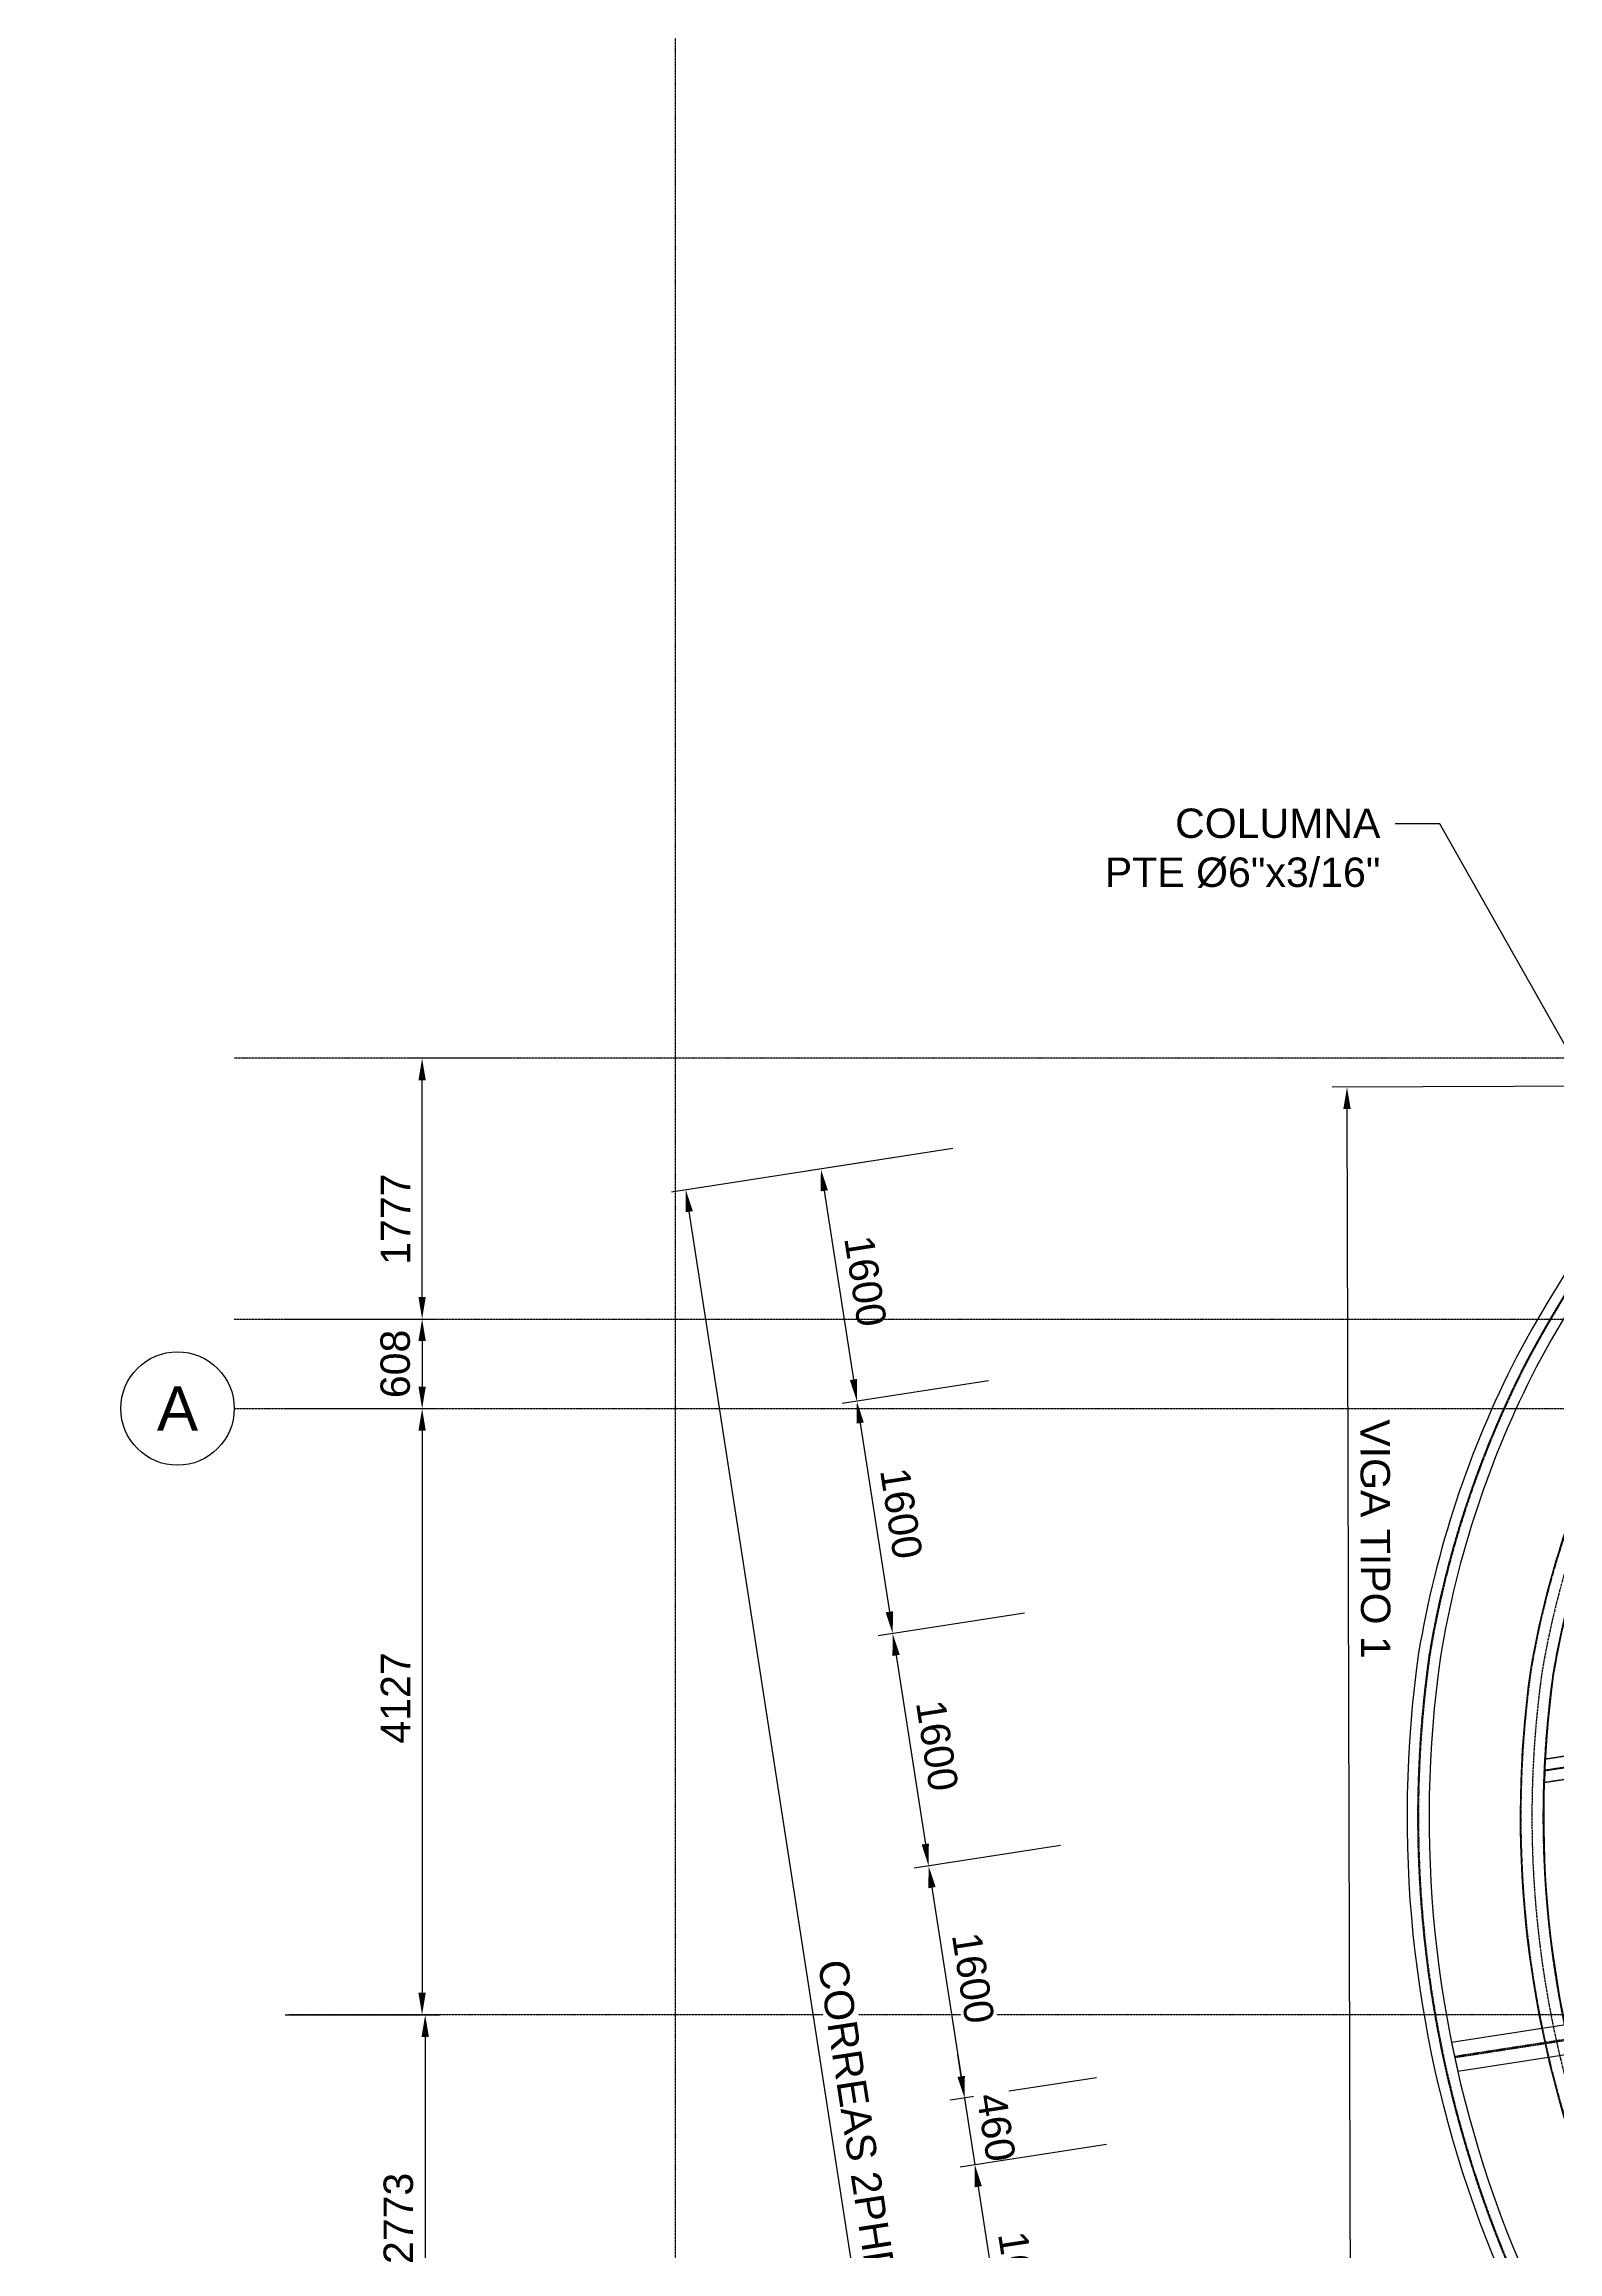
# Model space of a CAD drawing. Header units: millimetres. Extents: x -241278 to 318497, y -110515 to 29234.
# Drawn here: x -11457 to -1155, y -1614 to 13415 of the extents above; entities that cross this region are included whole.
import ezdxf
from ezdxf import colors
from ezdxf.entities.mleader import LeaderData, LeaderLine
from ezdxf.enums import TextEntityAlignment as Align
from ezdxf.math import Vec2, Vec3

# ---------------------------------------------------------------- set-up
doc = ezdxf.new("R2010")
doc.units = ezdxf.units.MM
doc.header["$LTSCALE"] = 0.1
doc.linetypes.add('CENTERX2', pattern=[101.6, 63.5, -12.7, 12.7, -12.7])
doc.linetypes.add('HIDDENX2', pattern=[19.05, 12.7, -6.35])
for name, color, linetype in [('EE-5', 7, 'Continuous'), ('EE-TEXTO 1', 4, 'Continuous'), ('EE-V ARMADA TIPO 4', 223, 'Continuous'), ('SIM-2PHR 305x80x2', 4, 'Continuous'), ('SIM-ARM 580x1-4x200x1-2', 44, 'Continuous'), ('SIM-COTAS', 1, 'Continuous'), ('SIM-EJES', 8, 'CENTERX2'), ('SIM-OCULTOS', 8, 'HIDDENX2'), ('SIM-TUBO 365x160x3-16', 83, 'Continuous')]:
    doc.layers.add(name, color=color, linetype=linetype)
doc.styles.add('ARIAL EE', font='arial.ttf')
doc.styles.get("Standard").update_dxf_attribs({"font": 'arial.ttf'})
doc.dimstyles.new('EE 1_STANDAR', dxfattribs={"dimtxt": 2, "dimasz": 1.5, "dimexe": 1, "dimexo": 0.5, "dimgap": 0.8, "dimtad": 1, "dimdec": 0, "dimdsep": 46, "dimtxsty": 'Standard', "dimcen": 0.09, "dimclrd": 256, "dimclre": 256, "dimclrt": 2, "dimadec": 0, "dimazin": 0, "dimtfac": 1, "dimtdec": 0, "dimtix": 1, "dimtmove": 0, "dimatfit": 2, "dimfxl": 1, "dimtolj": 1, "dimlwd": -1, "dimlwe": -1, "dimarcsym": 1})

# ---------------------------------------------------------------- blocks, each defined once
blk = doc.blocks.new('ITEM_1')
at = {"layer": 'EE-5'}
blk.add_circle((0, 0), 3.86, dxfattribs=at)
at = {"layer": 'EE-TEXTO 1', "style": 'ARIAL EE', "flags": 4}
blk.add_attdef('EJE', text='', height=3, dxfattribs=at).set_placement((0, 0), align=Align.MIDDLE_CENTER)
blk = doc.blocks.new('*D470')
at = {"layer": 'SIM-COTAS', "transparency": 16777216}
for p, q in [((-8284, 6512), (-8985, 6512)), ((-8885, 4886), (-8885, 6362)), ((-9818, 4736), (-8785, 4736))]:
    blk.add_line(p, q, dxfattribs=at)
for points in [[(-8910, 6362), (-8860, 6362), (-8885, 6512)], [(-8910, 4886), (-8860, 4886), (-8885, 4736)]]:
    blk.add_solid(points, dxfattribs=at)
at = {"layer": 'SIM-COTAS', "color": 2, "transparency": 16777216, "insert": (-9066, 5416), "char_height": 200, "attachment_point": 5, "rotation": 90, "bg_fill": 3, "box_fill_scale": 1.1, "bg_fill_color": 256, "bg_fill_true_color": 13158600, "bg_fill_transparency": 0}
blk.add_mtext('\\A1;1777', dxfattribs=at)
blk = doc.blocks.new('*D469')
at = {"layer": 'SIM-COTAS', "transparency": 16777216}
for p, q in [((-9818, 4127), (-8785, 4127)), ((-8885, 3977), (-8885, 150)), ((-9818, 0), (-8785, 0))]:
    blk.add_line(p, q, dxfattribs=at)
for points in [[(-8910, 3977), (-8860, 3977), (-8885, 4127)], [(-8910, 150), (-8860, 150), (-8885, 0)]]:
    blk.add_solid(points, dxfattribs=at)
at = {"layer": 'SIM-COTAS', "color": 2, "transparency": 16777216, "insert": (-9066, 2157), "char_height": 200, "attachment_point": 5, "rotation": 90, "bg_fill": 3, "box_fill_scale": 1.1, "bg_fill_color": 256, "bg_fill_true_color": 13158600, "bg_fill_transparency": 0}
blk.add_mtext('\\A1;4127', dxfattribs=at)
blk = doc.blocks.new('*D468')
at = {"layer": 'SIM-COTAS', "transparency": 16777216}
for p, q in [((-9818, 0), (-8764, 0)), ((-8864, -150), (-8864, -2623)), ((-9818, -2773), (-8764, -2773))]:
    blk.add_line(p, q, dxfattribs=at)
for points in [[(-8889, -150), (-8839, -150), (-8864, 0)], [(-8889, -2623), (-8839, -2623), (-8864, -2773)]]:
    blk.add_solid(points, dxfattribs=at)
at = {"layer": 'SIM-COTAS', "color": 2, "transparency": 16777216, "insert": (-9046, -1386), "char_height": 200, "attachment_point": 5, "rotation": 90, "bg_fill": 3, "box_fill_scale": 1.1, "bg_fill_color": 256, "bg_fill_true_color": 13158600, "bg_fill_transparency": 0}
blk.add_mtext('\\A1;2773', dxfattribs=at)
blk = doc.blocks.new('*D464')
at = {"layer": 'SIM-COTAS', "transparency": 16777216}
for p, q in [((-9730, 4736), (-8785, 4736)), ((-8885, 4586), (-8885, 4277)), ((-9730, 4127), (-8785, 4127))]:
    blk.add_line(p, q, dxfattribs=at)
for points in [[(-8910, 4586), (-8860, 4586), (-8885, 4736)], [(-8910, 4277), (-8860, 4277), (-8885, 4127)]]:
    blk.add_solid(points, dxfattribs=at)
at = {"layer": 'SIM-COTAS', "color": 2, "transparency": 16777216, "insert": (-9067, 4431), "char_height": 200, "attachment_point": 5, "rotation": 90, "bg_fill": 3, "box_fill_scale": 1.1, "bg_fill_color": 256, "bg_fill_true_color": 13158600, "bg_fill_transparency": 0}
blk.add_mtext('\\A1;608', dxfattribs=at)
blk = doc.blocks.new('*D432')
at = {"layer": 'SIM-COTAS', "transparency": 16777216}
for p, q in [((20, 6324), (-2690, 6316)), ((-2561, -3866), (-2590, 6166)), ((50, -4008), (-2660, -4016))]:
    blk.add_line(p, q, dxfattribs=at)
for points in [[(-2565, 6166), (-2615, 6166), (-2590, 6316)], [(-2536, -3866), (-2586, -3866), (-2560, -4016)]]:
    blk.add_solid(points, dxfattribs=at)
at = {"layer": 'SIM-COTAS', "color": 2, "transparency": 16777216, "insert": (-2398, 3239), "char_height": 200, "attachment_point": 5, "rotation": 270.1656, "bg_fill": 3, "box_fill_scale": 1.1, "bg_fill_color": 256, "bg_fill_true_color": 13158600, "bg_fill_transparency": 0}
blk.add_mtext('\\A1;VIGA TIPO 1', dxfattribs=at)
blk = doc.blocks.new('*D422')
at = {"layer": 'SIM-COTAS', "color": 2, "transparency": 16777216, "insert": (8216, 698), "char_height": 200, "attachment_point": 5, "rotation": 8.7933, "bg_fill": 3, "box_fill_scale": 1.1, "bg_fill_color": 256, "bg_fill_true_color": 13158600, "bg_fill_transparency": 0}
blk.add_mtext('\\A1;VIGA ARMADA TIPO 1', dxfattribs=at)
blk = doc.blocks.new('*D386')
at = {"layer": 'SIM-COTAS', "transparency": 16777216}
for p, q in [((-5273, 5897), (-7188, 5601)), ((-4843, -8921), (-7067, 5468)), ((-3004, -8789), (-4919, -9085))]:
    blk.add_line(p, q, dxfattribs=at)
for points in [[(-7042, 5471), (-7091, 5464), (-7090, 5616)], [(-4819, -8918), (-4868, -8925), (-4820, -9070)]]:
    blk.add_solid(points, dxfattribs=at)
at = {"layer": 'SIM-COTAS', "color": 2, "transparency": 16777216, "insert": (-5774, -1699), "char_height": 200, "attachment_point": 5, "rotation": 278.7838, "bg_fill": 3, "box_fill_scale": 1.1, "bg_fill_color": 256, "bg_fill_true_color": 13158600, "bg_fill_transparency": 0}
blk.add_mtext('\\A1;CORREAS 2PHR 305x80x2.0mm', dxfattribs=at)
blk = doc.blocks.new('*D385')
at = {"layer": 'SIM-COTAS', "transparency": 16777216}
for p, q in [((-5273, 5897), (-6269, 5743)), ((-6148, 5610), (-5949, 4325)), ((-5029, 4315), (-6025, 4161))]:
    blk.add_line(p, q, dxfattribs=at)
for points in [[(-6123, 5613), (-6172, 5606), (-6171, 5758)], [(-5924, 4329), (-5974, 4321), (-5926, 4177)]]:
    blk.add_solid(points, dxfattribs=at)
at = {"layer": 'SIM-COTAS', "color": 2, "transparency": 16777216, "insert": (-5868, 4995), "char_height": 200, "attachment_point": 5, "rotation": 278.7838, "bg_fill": 3, "box_fill_scale": 1.1, "bg_fill_color": 256, "bg_fill_true_color": 13158600, "bg_fill_transparency": 0}
blk.add_mtext('\\A1;1600', dxfattribs=at)
blk = doc.blocks.new('*D384')
at = {"layer": 'SIM-COTAS', "transparency": 16777216}
for p, q in [((-5029, 4315), (-6025, 4161)), ((-5903, 4028), (-5705, 2744)), ((-4785, 2734), (-5781, 2580))]:
    blk.add_line(p, q, dxfattribs=at)
for points in [[(-5879, 4032), (-5928, 4025), (-5926, 4177)], [(-5680, 2747), (-5730, 2740), (-5682, 2595)]]:
    blk.add_solid(points, dxfattribs=at)
at = {"layer": 'SIM-COTAS', "color": 2, "transparency": 16777216, "insert": (-5624, 3414), "char_height": 200, "attachment_point": 5, "rotation": 278.7838, "bg_fill": 3, "box_fill_scale": 1.1, "bg_fill_color": 256, "bg_fill_true_color": 13158600, "bg_fill_transparency": 0}
blk.add_mtext('\\A1;1600', dxfattribs=at)
blk = doc.blocks.new('*D383')
at = {"layer": 'SIM-COTAS', "transparency": 16777216}
for p, q in [((-4785, 2734), (-5781, 2580)), ((-5659, 2447), (-5460, 1162)), ((-4540, 1153), (-5536, 999))]:
    blk.add_line(p, q, dxfattribs=at)
for points in [[(-5634, 2451), (-5684, 2443), (-5682, 2595)], [(-5436, 1166), (-5485, 1159), (-5438, 1014)]]:
    blk.add_solid(points, dxfattribs=at)
at = {"layer": 'SIM-COTAS', "color": 2, "transparency": 16777216, "insert": (-5380, 1833), "char_height": 200, "attachment_point": 5, "rotation": 278.7838, "bg_fill": 3, "box_fill_scale": 1.1, "bg_fill_color": 256, "bg_fill_true_color": 13158600, "bg_fill_transparency": 0}
blk.add_mtext('\\A1;1600', dxfattribs=at)
blk = doc.blocks.new('*D382')
at = {"layer": 'SIM-COTAS', "transparency": 16777216}
for p, q in [((-4540, 1153), (-5536, 999)), ((-5415, 866), (-5216, -419)), ((-4296, -428), (-5292, -582))]:
    blk.add_line(p, q, dxfattribs=at)
for points in [[(-5390, 870), (-5439, 862), (-5438, 1014)], [(-5191, -415), (-5241, -423), (-5193, -567)]]:
    blk.add_solid(points, dxfattribs=at)
at = {"layer": 'SIM-COTAS', "color": 2, "transparency": 16777216, "insert": (-5135, 251), "char_height": 200, "attachment_point": 5, "rotation": 278.7838, "bg_fill": 3, "box_fill_scale": 1.1, "bg_fill_color": 256, "bg_fill_true_color": 13158600, "bg_fill_transparency": 0}
blk.add_mtext('\\A1;1600', dxfattribs=at)
blk = doc.blocks.new('*D381')
at = {"layer": 'SIM-COTAS', "transparency": 16777216}
for p, q in [((-5216, -419), (-5239, -271)), ((-4296, -428), (-5292, -582)), ((-5193, -567), (-5123, -1021)), ((-4226, -883), (-5222, -1037)), ((-5100, -1170), (-5077, -1318))]:
    blk.add_line(p, q, dxfattribs=at)
for points in [[(-5191, -415), (-5241, -423), (-5193, -567)], [(-5075, -1166), (-5125, -1174), (-5123, -1021)]]:
    blk.add_solid(points, dxfattribs=at)
at = {"layer": 'SIM-COTAS', "color": 2, "transparency": 16777216, "insert": (-4978, -766), "char_height": 200, "attachment_point": 5, "rotation": 278.7838, "bg_fill": 3, "box_fill_scale": 1.1, "bg_fill_color": 256, "bg_fill_true_color": 13158600, "bg_fill_transparency": 0}
blk.add_mtext('\\A1;460', dxfattribs=at)
blk = doc.blocks.new('*D380')
at = {"layer": 'SIM-COTAS', "transparency": 16777216}
for p, q in [((-4226, -883), (-5222, -1037)), ((-5100, -1170), (-4902, -2454)), ((-3982, -2464), (-4978, -2618))]:
    blk.add_line(p, q, dxfattribs=at)
for points in [[(-5075, -1166), (-5125, -1174), (-5123, -1021)], [(-4877, -2451), (-4926, -2458), (-4879, -2603)]]:
    blk.add_solid(points, dxfattribs=at)
at = {"layer": 'SIM-COTAS', "color": 2, "transparency": 16777216, "insert": (-4821, -1784), "char_height": 200, "attachment_point": 5, "rotation": 278.7838, "bg_fill": 3, "box_fill_scale": 1.1, "bg_fill_color": 256, "bg_fill_true_color": 13158600, "bg_fill_transparency": 0}
blk.add_mtext('\\A1;1600', dxfattribs=at)
blk = doc.blocks.new('*D598')
at = {"layer": 'SIM-COTAS', "color": 2, "transparency": 16777216, "insert": (19567, 3063), "char_height": 200, "attachment_point": 5, "rotation": 7.6305, "bg_fill": 3, "box_fill_scale": 1.1, "bg_fill_color": 256, "bg_fill_true_color": 13158600, "bg_fill_transparency": 0}
blk.add_mtext('\\A1;60196', dxfattribs=at)

msp = doc.modelspace()

# ---------------------------------------------------------------- linework, layer by layer
at = {"layer": 'EE-V ARMADA TIPO 4'}
for points in [[(16677.9, -5099.8, -0.2674505), (36374.5, -2076.9, -0.1340584), (42866.7, -7159.5, 1.0808368), (53752.2, 3326, -0.2293236), (49975.8, 15343, 0.0581444), (50138.5, 16729.2, 0.226453), (49114.2, 19120.5, 0.4703816), (27317.2, 14940.6, -0.0205989), (26931.7, 14134, -0.1867109), (21213.6, 8833.7, -0.1571955), (9942.6, 8753.9, 0.376399), (-1435.9, 4477.4, 0.0773272), (-2102.8, 2463.2, 0.2449496), (342.7, -4460.4, 0.0392674), (3011.5, -6451.9, 0.1926071), (12722.7, -7509.7, 0.0882016), (15236.2, -6264.1, 0.0216282), (16283.8, -5421.6, -0.0063112)], [(16584.4, -4982.5, -0.2674749), (36430.7, -1937.8, -0.1340318), (42984.8, -7066.9, 1.0810544), (53647.6, 3218.3, -0.2295631), (49828.4, 15371.3, 0.0585487), (49988.5, 16732.3, 0.2265164), (49016.9, 19006.3, 0.4701761), (27452.1, 14874.8, -0.0203758), (27065.4, 14066, -0.186758), (21264.8, 8692.6, -0.1573153), (9893.6, 8612.1, 0.3764892), (-1303, 4407.8, 0.0772108), (-1954.6, 2440.3, 0.2448075), (443.3, -4349.1, 0.0391738), (3086.8, -6322.1, 0.1924791), (12681.5, -7365.5, 0.0881773), (15147.2, -6143.4, 0.0216588), (16186.1, -5307.8, -0.0063301)]]:
    msp.add_lwpolyline(points, format="xyb", close=True, dxfattribs=at)
at = {"layer": 'SIM-2PHR 305x80x2'}
for points in [[(33041.3, 6878.9), (32970.5, 6948.9), (-1244.6, 1662.1), (-1245.4, 1581)], [(32899.6, 7018.9), (32970.5, 6948.9), (-1244.6, 1662.1), (-1240.5, 1743.7)]]:
    msp.add_lwpolyline(points, close=True, dxfattribs=at)
at = {"layer": 'SIM-ARM 580x1-4x200x1-2'}
msp.add_lwpolyline([(-1878.5, -189.4), (-1836.6, -384.6), (16272.1, 2415.9), (16272.1, 2618.3)], close=True, dxfattribs=at)
at = {"layer": 'SIM-EJES'}
for p, q in [((-7160, -16648.3), (-7160, 28268.8)), ((9132.1, 6512.4), (-10163.9, 6512.4)), ((-10163.9, 4127.4), (63306.1, 4127.4)), ((0, 0), (-9793, 0))]:
    msp.add_line(p, q, dxfattribs=at)
msp.add_lwpolyline([(16147.7, -4433.1, -0.267584), (36693, -1286.4, -0.133903), (43535.5, -6632.1, 1.0821476), (53160.5, 2716.8, -0.2306702), (49140.6, 15507.6, 0.0606999), (49288.5, 16749.8, 0.2269407), (48562.4, 18476, 0.4691664), (28081.6, 14569, -0.0193852), (27689.4, 13750.9, -0.1869656), (21503.9, 8036.7, -0.1578567), (9664.1, 7952.7, 0.376927), (-682.9, 4085.2, 0.0765952), (-1262.7, 2335.7, 0.2440715), (913, -3827.7, 0.0387147), (3438.3, -5713.8, 0.1918431), (12489.3, -6690.1, 0.0880519), (14731.9, -5577.6, 0.0218064), (15730.1, -4774.3, -0.0064171)], format="xyb", close=True, dxfattribs=at)
at = {"layer": 'SIM-OCULTOS'}
for points in [[(16633, -5043.5, -0.2674623), (36401.5, -2010.1, -0.1340456), (42923.4, -7115.1, 1.0809406), (53702, 3274.3, -0.2294386), (49905, 15356.6, 0.0583364), (50066.5, 16730.7, 0.2264825), (49067.5, 19065.7, 0.4702834), (27382, 14909, -0.0204913), (26995.9, 14101.4, -0.1867336), (21238.2, 8766, -0.1572532), (9919.1, 8685.8, 0.3764421), (-1372.1, 4444, 0.0772719), (-2031.7, 2452.2, 0.244882), (391, -4407, 0.0392227), (3047.7, -6389.6, 0.192546), (12703, -7440.5, 0.08819), (15193.5, -6206.2, 0.0216428), (16236.9, -5367, -0.0063203)], [(16629.3, -5038.8, -0.2674633), (36403.8, -2004.5, -0.1340446), (42928.2, -7111.4, 1.0809493), (53697.8, 3270, -0.2294482), (49899.1, 15357.7, 0.0583525), (50060.5, 16730.8, 0.2264851), (49063.6, 19061.1, 0.4702752), (27387.4, 14906.4, -0.0204824), (27001.2, 14098.7, -0.1867355), (21240.2, 8760.3, -0.157258), (9917.1, 8680.1, 0.3764457), (-1366.8, 4441.2, 0.0772673), (-2025.7, 2451.3, 0.2448763), (395, -4402.5, 0.0392189), (3050.7, -6384.4, 0.1925409), (12701.3, -7434.7, 0.088189), (15189.9, -6201.3, 0.0216441), (16233, -5362.4, -0.0063211)], [(16194.7, -4491.9, -0.2675726), (36664.8, -1356.2, -0.1339172), (43476.4, -6678.7, 1.0820233), (53212.8, 2771.1, -0.2305518), (49214.5, 15493, 0.0604443), (49363.8, 16748.1, 0.2268816), (48611.3, 18533.2, 0.4692794), (28014, 14602.2, -0.019488), (27622.3, 13785, -0.1869443), (21478.2, 8107.5, -0.1577998), (9688.9, 8023.8, 0.3768785), (-749.6, 4120.1, 0.0766678), (-1337.1, 2347.2, 0.244157), (862.5, -3883.5, 0.038766), (3400.5, -5778.9, 0.1919147), (12510, -6762.4, 0.0880664), (14776.6, -5638.1, 0.0217901), (15779.2, -4831.4, -0.0064079)], [(16100.8, -4374.3, -0.2675952), (36721.2, -1216.6, -0.1338887), (43594.7, -6585.6, 1.0822736), (53108.2, 2662.6, -0.2307885), (49066.7, 15522.1, 0.0609623), (49213.3, 16751.5, 0.2270042), (48513.5, 18418.9, 0.4690521), (28149.2, 14535.7, -0.0192834), (27756.5, 13716.8, -0.1869868), (21529.6, 7965.9, -0.1579133), (9639.4, 7881.6, 0.3769759), (-616.3, 4050.3, 0.0765209), (-1188.3, 2324.2, 0.2439843), (963.5, -3771.9, 0.038663), (3476, -5648.6, 0.1917706), (12468.7, -6617.7, 0.088037), (14687.3, -5517, 0.0218228), (15681.1, -4717.2, -0.0064264)]]:
    msp.add_lwpolyline(points, format="xyb", close=True, dxfattribs=at)
for points in [[(33039.5, 6880.7), (32972.2, 6947.2), (-1244.3, 1660.1), (-1245.4, 1583.1)], [(32901.4, 7017.2), (32968.7, 6950.7), (-1244.6, 1664.1), (-1240.5, 1741.6)], [(-1858.2, -284.1), (-1856.9, -290.3), (16272.1, 2514.1), (16272.1, 2520.1)]]:
    msp.add_lwpolyline(points, close=True, dxfattribs=at)
at = {"layer": 'SIM-TUBO 365x160x3-16'}
for points in [[(16197.6, -4495.6, -0.2675719), (36663, -1360.6, -0.1339181), (43472.6, -6681.6, 1.0820155), (53216.1, 2774.5, -0.2305444), (49219.2, 15492.1, 0.0604284), (49368.5, 16748, 0.226878), (48614.4, 18536.9, 0.4692865), (28009.7, 14604.3, -0.0194945), (27618.1, 13787.2, -0.1869429), (21476.6, 8111.9, -0.1577962), (9690.4, 8028.3, 0.3768755), (-753.8, 4122.3, 0.0766723), (-1341.8, 2347.9, 0.2441624), (859.3, -3887, 0.0387692), (3398.1, -5783, 0.1919192), (12511.3, -6767, 0.0880673), (14779.4, -5642, 0.0217891), (15782.3, -4835, -0.0064073)], [(16097.8, -4370.6, -0.2675959), (36723, -1212.2, -0.1338878), (43598.4, -6582.6, 1.0822816), (53104.9, 2659.2, -0.230796), (49062, 15523.1, 0.0609791), (49208.5, 16751.7, 0.2270084), (48510.4, 18415.2, 0.4690449), (28153.5, 14533.6, -0.019277), (27760.7, 13714.6, -0.1869881), (21531.2, 7961.5, -0.1579169), (9637.9, 7877.1, 0.376979), (-612.1, 4048.1, 0.0765161), (-1183.7, 2323.5, 0.2439788), (966.7, -3768.4, 0.0386597), (3478.4, -5644.5, 0.191766), (12467.3, -6613.1, 0.0880361), (14684.5, -5513.2, 0.0218238), (15678, -4713.6, -0.006427)]]:
    msp.add_lwpolyline(points, format="xyb", close=True, dxfattribs=at)

# ---------------------------------------------------------------- block references
at = {"layer": 'SIM-COTAS'}
ref = msp.add_blockref('ITEM_1', (-10549.7, 4127.4), dxfattribs=dict(at, xscale=100, yscale=100, zscale=100, rotation=180))
ref.add_attrib('EJE', 'A', dxfattribs={"layer": 'EE-TEXTO 1', "height": 300, "style": 'ARIAL EE', "flags": 4}).set_placement((-10549.8, 4127.5), align=Align.MIDDLE_CENTER)

# ---------------------------------------------------------------- leaders
at = {"layer": 'SIM-COTAS', "linetype": 'Continuous'}
ml = msp.add_multileader_mtext('Standard', dxfattribs=at)
ml.set_content('\\A1;{\\C2;COLUMNA\\PPTE Ø16"x1/2" }', color=256)
ml.set_leader_properties()
ml.build(insert=Vec2(0, 0))
ml.multileader.update_dxf_attribs({"dogleg_length": 0.0025, "arrow_head_size": 200, "scale": 100})
ctx = ml.context
ctx.base_point, ctx.scale, ctx.char_height, ctx.arrow_head_size, ctx.landing_gap_size, ctx.plane_origin = Vec3(19937.4, 12856.4), 100, 200, 200, 100, Vec3(6628.2, 19116)
ctx.text_align_type = 2
notes = []
notes.append((ctx, [(1, (1, 1, 0), (22282, 12856.4), (-1, 0), 303.7, [(0, [(23863.9, 6828.4)], 0, [])])]))
ctx.mtext.insert, ctx.mtext.width, ctx.mtext.defined_height, ctx.mtext.alignment, ctx.mtext.flow_direction = Vec3(21878.3, 12960.4), 2631.561, 822.2, 3, 5
for ctx, leaders in notes:
    for number, flags, end, landing, length, lines in leaders:
        leader = LeaderData()
        leader.index, (leader.has_last_leader_line, leader.has_dogleg_vector, leader.attachment_direction) = number, flags
        leader.last_leader_point, leader.dogleg_vector, leader.dogleg_length = Vec3(end), Vec3(landing), length
        for number, points, colour, breaks in lines:
            line = LeaderLine()
            line.index, line.vertices, line.color, line.breaks = number, Vec3.list(points), colors.encode_raw_color(colour), breaks
            leader.lines.append(line)
        ctx.leaders.append(leader)

# ---------------------------------------------------------------- next in the draw order: dimensions: what is measured, and where the dimension line sits
at = {"layer": 'SIM-COTAS'}
for base, p1, p2, picture, middle in [((-8885.3, 6512.4), (-9868, 4735.6), (-8233.5, 6512.4), '*D470', (-8885.3, 5415.9)), ((-8885.3, 0), (-9868, 4127.4), (-9868, 0), '*D469', (-8885.3, 2156.9))]:
    dim = msp.add_linear_dim(base=base, p1=p1, p2=p2, angle=90, dimstyle='EE 1_STANDAR', override={"dimfxl": 0.0015, "dimtfill": 1}, dxfattribs=at)
    dim.commit()
    dim.dimension.update_dxf_attribs({"geometry": picture, "text_midpoint": middle, "dimtype": 160})
dim = msp.add_linear_dim(base=(-2590.2, 6316.3), p1=(100, -4008), p2=(70.1, 6323.9), angle=90.16555, text='VIGA TIPO 1', dimstyle='EE 1_STANDAR', override={"dimfxl": 0.0015, "dimtfill": 1}, dxfattribs=at)
dim.commit()
dim.dimension.update_dxf_attribs({"geometry": '*D432', "text_midpoint": (-2581.3, 3238.6), "dimtype": 161})
dim = msp.add_linear_dim(base=(-7089.6, 5615.9), p1=(-2954.8, -8781.4), p2=(-5224, 5904.2), angle=98.78377, text='CORREAS 2PHR 305x80x2.0mm', dimstyle='EE 1_STANDAR', override={"dimfxl": 0.0015, "dimtfill": 1}, dxfattribs=at)
dim.commit()
dim.dimension.update_dxf_attribs({"geometry": '*D386', "text_midpoint": (-5773.6, -1698.8)})

# ---------------------------------------------------------------- next in the draw order: dimensions: what is measured, and where the dimension line sits
for base, p1, p2, angle, picture, middle in [((-5926.2, 4176.7), (-5224, 5904.2), (-4979.7, 4322.9), 98.78377, '*D385', (-5868.4, 4995.1)), ((-8864, -2772.6), (-9868, 0), (-9868, -2772.6), 90, '*D468', (-9046.2, -1386.3))]:
    dim = msp.add_linear_dim(base=base, p1=p1, p2=p2, angle=angle, dimstyle='EE 1_STANDAR', override={"dimfxl": 0.0015, "dimtfill": 1}, dxfattribs=at)
    dim.commit()
    dim.dimension.update_dxf_attribs({"geometry": picture, "text_midpoint": middle})
dim = msp.add_linear_dim(base=(-8885.3, 4127.4), p1=(-9780.5, 4735.6), p2=(-9780.5, 4127.4), angle=90, dimstyle='EE 1_STANDAR', override={"dimfxl": 0.0015, "dimtfill": 1}, dxfattribs=at)
dim.commit()
dim.dimension.update_dxf_attribs({"geometry": '*D464', "text_midpoint": (-8885.3, 4431.5), "dimtype": 160})
dim = msp.add_linear_dim(base=(16402, 1778.8), p1=(-1878.5, -189.4), p2=(16272.1, 2618.3), angle=8.79327, text='VIGA ARMADA TIPO 1', dimstyle='EE 1_STANDAR', override={"dimse1": 1, "dimse2": 1, "dimsd1": 1, "dimsd2": 1, "dimfxl": 0.0015, "dimtfill": 1}, dxfattribs=at)
dim.commit()
dim.dimension.update_dxf_attribs({"geometry": '*D422', "text_midpoint": (8244.4, 516.9), "dimtype": 161})

# ---------------------------------------------------------------- next in the draw order: linework, layer by layer
at = {"layer": 'SIM-EJES'}
msp.add_line((-10163.9, 4735.6), (63306.1, 4735.6), dxfattribs=at)

# ---------------------------------------------------------------- next in the draw order: dimensions: what is measured, and where the dimension line sits
at = {"layer": 'SIM-COTAS'}
dim = msp.add_linear_dim(base=(-5681.9, 2595.4), p1=(-4979.7, 4322.9), p2=(-4735.4, 2741.7), angle=98.78377, dimstyle='EE 1_STANDAR', override={"dimfxl": 0.0015, "dimtfill": 1}, dxfattribs=at)
dim.commit()
dim.dimension.update_dxf_attribs({"geometry": '*D384', "text_midpoint": (-5624.1, 3413.9)})

# ---------------------------------------------------------------- next in the draw order: leaders
at = {"layer": 'SIM-COTAS', "linetype": 'Continuous'}
ml = msp.add_multileader_mtext('Standard', dxfattribs=at)
ml.set_content('\\A1;{\\C2;COLUMNA\\PPTE Ø6"x3/16"}', color=256)
ml.set_leader_properties()
ml.build(insert=Vec2(0, 0))
ml.multileader.update_dxf_attribs({"dogleg_length": 0.0025, "arrow_head_size": 200, "scale": 100})
ctx = ml.context
ctx.base_point, ctx.scale, ctx.char_height, ctx.arrow_head_size, ctx.landing_gap_size, ctx.plane_origin = Vec3(-4303.9, 8107.7), 100, 200, 200, 100, Vec3(-33311.5, 13382.4)
ctx.text_align_type = 2
notes = []
notes.append((ctx, [(1, (1, 1, 0), (-1959.3, 8107.7), (-1, 0), 303.7, [(0, [(-69.9, 4765.7)], 0, [])])]))
ctx.mtext.insert, ctx.mtext.width, ctx.mtext.defined_height, ctx.mtext.alignment, ctx.mtext.flow_direction = Vec3(-2363, 8211.7), 2060.123, 822.2, 3, 5
for ctx, leaders in notes:
    for number, flags, end, landing, length, lines in leaders:
        leader = LeaderData()
        leader.index, (leader.has_last_leader_line, leader.has_dogleg_vector, leader.attachment_direction) = number, flags
        leader.last_leader_point, leader.dogleg_vector, leader.dogleg_length = Vec3(end), Vec3(landing), length
        for number, points, colour, breaks in lines:
            line = LeaderLine()
            line.index, line.vertices, line.color, line.breaks = number, Vec3.list(points), colors.encode_raw_color(colour), breaks
            leader.lines.append(line)
        ctx.leaders.append(leader)

# ---------------------------------------------------------------- next in the draw order: dimensions: what is measured, and where the dimension line sits
at = {"layer": 'SIM-COTAS'}
dim = msp.add_linear_dim(base=(-5437.6, 1014.2), p1=(-4735.4, 2741.7), p2=(-4491, 1160.5), angle=98.78377, dimstyle='EE 1_STANDAR', override={"dimfxl": 0.0015, "dimtfill": 1}, dxfattribs=at)
dim.commit()
dim.dimension.update_dxf_attribs({"geometry": '*D383', "text_midpoint": (-5379.7, 1832.6)})

# ---------------------------------------------------------------- next in the draw order: dimensions: what is measured, and where the dimension line sits
dim = msp.add_linear_dim(base=(-5193.2, -567), p1=(-4491, 1160.5), p2=(-4246.7, -420.8), angle=98.78377, dimstyle='EE 1_STANDAR', override={"dimfxl": 0.0015, "dimtfill": 1}, dxfattribs=at)
dim.commit()
dim.dimension.update_dxf_attribs({"geometry": '*D382', "text_midpoint": (-5135.4, 251.4)})

# ---------------------------------------------------------------- next in the draw order: dimensions: what is measured, and where the dimension line sits
dim = msp.add_linear_dim(base=(-5123, -1021.5), p1=(-4246.7, -420.8), p2=(-4176.5, -875.2), angle=98.78377, dimstyle='EE 1_STANDAR', override={"dimfxl": 0.0015, "dimtfill": 1}, dxfattribs=at)
dim.commit()
dim.dimension.update_dxf_attribs({"geometry": '*D381', "text_midpoint": (-4978.1, -766.4)})

# ---------------------------------------------------------------- next in the draw order: dimensions: what is measured, and where the dimension line sits
dim = msp.add_linear_dim(base=(-4878.7, -2602.7), p1=(-4176.5, -875.2), p2=(-3932.1, -2456.4), angle=98.78377, dimstyle='EE 1_STANDAR', override={"dimfxl": 0.0015, "dimtfill": 1}, dxfattribs=at)
dim.commit()
dim.dimension.update_dxf_attribs({"geometry": '*D380', "text_midpoint": (-4820.9, -1784.3)})

# ---------------------------------------------------------------- next in the draw order: dimensions: what is measured, and where the dimension line sits
dim = msp.add_linear_dim(base=(-10240.5, -1114), p1=(51444.3, -8212.1, 0), p2=(-5861.1, -33802.6), angle=7.63055, dimstyle='EE 1_STANDAR', override={"dimse1": 1, "dimse2": 1, "dimsd1": 1, "dimsd2": 1, "dimfxl": 0.0015, "dimtfill": 1}, dxfattribs=at)
dim.commit()
dim.dimension.update_dxf_attribs({"geometry": '*D598', "text_midpoint": (19566.9, 3063)})

doc.saveas('drawing.dxf')
